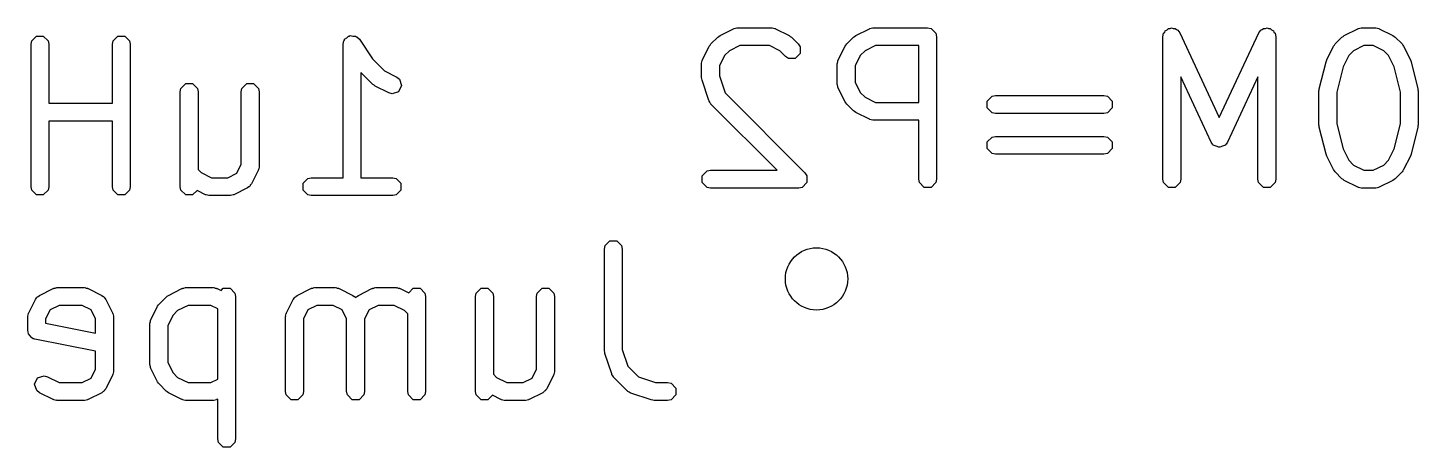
# Model space of a CAD drawing. Header units: inches. Extents: x 0.38 to 5.39, y 0.07 to 3.28.
# Drawn here: x 1.2621 to 1.5695, y 2.7477 to 2.8404 of the extents above; entities that cross this region are included whole.
import ezdxf

# ---------------------------------------------------------------- set-up
doc = ezdxf.new("R2010")
doc.units = ezdxf.units.IN
doc.header["$MEASUREMENT"] = 0
doc.layers.add('BLACK', color=250, linetype='CONTINUOUS')

msp = doc.modelspace()

# ---------------------------------------------------------------- linework, layer by layer
at = {"layer": 'BLACK', "linetype": 'CONTINUOUS'}
for p, q in [((1.41514, 2.83869), (1.41814, 2.84019)), ((1.41814, 2.84019), (1.41824, 2.84022)), ((1.41824, 2.84022), (1.41827, 2.84025)), ((1.41827, 2.84025), (1.41858, 2.84031)), ((1.41858, 2.84031), (1.41888, 2.84039)), ((1.41888, 2.84039), (1.41892, 2.84038)), ((1.41892, 2.84038), (1.41902, 2.8404)), ((1.41902, 2.8404), (1.42652, 2.8404)), ((1.42652, 2.8404), (1.42662, 2.84038)), ((1.42662, 2.84038), (1.42666, 2.84039)), ((1.42666, 2.84039), (1.42696, 2.84031)), ((1.42696, 2.84031), (1.42727, 2.84025)), ((1.42727, 2.84025), (1.42731, 2.84022)), ((1.42731, 2.84022), (1.4274, 2.84019)), ((1.4274, 2.84019), (1.4304, 2.83869)), ((1.44514, 2.83869), (1.44814, 2.84019)), ((1.44814, 2.84019), (1.44823, 2.84022)), ((1.44823, 2.84022), (1.44826, 2.84025)), ((1.44826, 2.84025), (1.44857, 2.84031)), ((1.44857, 2.84031), (1.44888, 2.84039)), ((1.44888, 2.84039), (1.44892, 2.84038)), ((1.44892, 2.84038), (1.44902, 2.8404)), ((1.44902, 2.8404), (1.46102, 2.8404)), ((1.46102, 2.8404), (1.46177, 2.84025)), ((1.46177, 2.84025), (1.46283, 2.83918)), ((1.51395, 2.83994), (1.51426, 2.84025)), ((1.51426, 2.84025), (1.51461, 2.84025)), ((1.51461, 2.84025), (1.51492, 2.8404)), ((1.51492, 2.8404), (1.51533, 2.84025)), ((1.51533, 2.84025), (1.51576, 2.84025)), ((1.51576, 2.84025), (1.51601, 2.84)), ((1.53501, 2.84), (1.53525, 2.84025)), ((1.53525, 2.84025), (1.53569, 2.84025)), ((1.53569, 2.84025), (1.53609, 2.8404)), ((1.53609, 2.8404), (1.53641, 2.84025)), ((1.53641, 2.84025), (1.53676, 2.84025)), ((1.53676, 2.84025), (1.53707, 2.83994)), ((1.55312, 2.83869), (1.55612, 2.84019)), ((1.55612, 2.84019), (1.55622, 2.84022)), ((1.55622, 2.84022), (1.55625, 2.84025)), ((1.55625, 2.84025), (1.55656, 2.84031)), ((1.55656, 2.84031), (1.55686, 2.84039)), ((1.55686, 2.84039), (1.55691, 2.84038)), ((1.55691, 2.84038), (1.557, 2.8404)), ((1.557, 2.8404), (1.56, 2.8404)), ((1.56, 2.8404), (1.5601, 2.84038)), ((1.5601, 2.84038), (1.56014, 2.84039)), ((1.56014, 2.84039), (1.56045, 2.84031)), ((1.56045, 2.84031), (1.56076, 2.84025)), ((1.56076, 2.84025), (1.56079, 2.84022)), ((1.56079, 2.84022), (1.56088, 2.84019)), ((1.56088, 2.84019), (1.56388, 2.83869)), ((1.26281, 2.83676), (1.26296, 2.83751)), ((1.26296, 2.83751), (1.26402, 2.83857)), ((1.26402, 2.83857), (1.26553, 2.83857)), ((1.26553, 2.83857), (1.26659, 2.83751)), ((1.26659, 2.83751), (1.26674, 2.83676)), ((1.2808, 2.83676), (1.28095, 2.83751)), ((1.28095, 2.83751), (1.28202, 2.83857)), ((1.28202, 2.83857), (1.28353, 2.83857)), ((1.28353, 2.83857), (1.28459, 2.83751)), ((1.28459, 2.83751), (1.28474, 2.83676)), ((1.3318, 2.83676), (1.33195, 2.83751)), ((1.33195, 2.83751), (1.33209, 2.83765)), ((1.33209, 2.83765), (1.33213, 2.83785)), ((1.33213, 2.83785), (1.33261, 2.83817)), ((1.33261, 2.83817), (1.33301, 2.83857)), ((1.33301, 2.83857), (1.33322, 2.83857)), ((1.33322, 2.83857), (1.33338, 2.83869)), ((1.33338, 2.83869), (1.33395, 2.83857)), ((1.33395, 2.83857), (1.33452, 2.83857)), ((1.33452, 2.83857), (1.33466, 2.83843)), ((1.33466, 2.83843), (1.33486, 2.83839)), ((1.33486, 2.83839), (1.3354, 2.83785)), ((1.3354, 2.83785), (1.3383, 2.83351)), ((1.41313, 2.83682), (1.41463, 2.83832)), ((1.41463, 2.83832), (1.41489, 2.8385)), ((1.41489, 2.8385), (1.41514, 2.83869)), ((1.4304, 2.83869), (1.43065, 2.8385)), ((1.43065, 2.8385), (1.43091, 2.83832)), ((1.43091, 2.83832), (1.43241, 2.83682)), ((1.44313, 2.83682), (1.44463, 2.83832)), ((1.44463, 2.83832), (1.44489, 2.8385)), ((1.44489, 2.8385), (1.44514, 2.83869)), ((1.46283, 2.83918), (1.46298, 2.83843)), ((1.46298, 2.83843), (1.46298, 2.80693)), ((1.51304, 2.83843), (1.51319, 2.83918)), ((1.51304, 2.80693), (1.51304, 2.83843)), ((1.51319, 2.83918), (1.51344, 2.83943)), ((1.51344, 2.83943), (1.51356, 2.83976)), ((1.51356, 2.83976), (1.51395, 2.83994)), ((1.51601, 2.84), (1.51634, 2.83988)), ((1.51634, 2.83988), (1.51679, 2.83926)), ((1.51679, 2.83926), (1.52551, 2.82059)), ((1.52551, 2.82059), (1.53422, 2.83926)), ((1.53422, 2.83926), (1.53468, 2.83988)), ((1.53468, 2.83988), (1.53501, 2.84)), ((1.53707, 2.83994), (1.53746, 2.83976)), ((1.53746, 2.83976), (1.53758, 2.83943)), ((1.53758, 2.83943), (1.53783, 2.83918)), ((1.53783, 2.83918), (1.53798, 2.83843)), ((1.53798, 2.83843), (1.53798, 2.80693)), ((1.55111, 2.83682), (1.55261, 2.83832)), ((1.55261, 2.83832), (1.55288, 2.8385)), ((1.55288, 2.8385), (1.55312, 2.83869)), ((1.56388, 2.83869), (1.56413, 2.8385)), ((1.56413, 2.8385), (1.5644, 2.83832)), ((1.5644, 2.83832), (1.5659, 2.83682)), ((1.26281, 2.80526), (1.26281, 2.83676)), ((1.26674, 2.83676), (1.26674, 2.82373)), ((1.2808, 2.82373), (1.2808, 2.83676)), ((1.28474, 2.83676), (1.28474, 2.80526)), ((1.3318, 2.80723), (1.3318, 2.83676)), ((1.41126, 2.83331), (1.41276, 2.83631)), ((1.41276, 2.83631), (1.41295, 2.83656)), ((1.41295, 2.83656), (1.41313, 2.83682)), ((1.41614, 2.83426), (1.41499, 2.83197)), ((1.41719, 2.83531), (1.41614, 2.83426)), ((1.41949, 2.83646), (1.41719, 2.83531)), ((1.42606, 2.83646), (1.41949, 2.83646)), ((1.42835, 2.83531), (1.42606, 2.83646)), ((1.42963, 2.83404), (1.42835, 2.83531)), ((1.43027, 2.83361), (1.42963, 2.83404)), ((1.43284, 2.83468), (1.43177, 2.83361)), ((1.43241, 2.83682), (1.43284, 2.83618)), ((1.43284, 2.83618), (1.43284, 2.83468)), ((1.44126, 2.83331), (1.44276, 2.83631)), ((1.44276, 2.83631), (1.44295, 2.83656)), ((1.44295, 2.83656), (1.44313, 2.83682)), ((1.44614, 2.83426), (1.44499, 2.83197)), ((1.44718, 2.83531), (1.44614, 2.83426)), ((1.44948, 2.83646), (1.44718, 2.83531)), ((1.45905, 2.83646), (1.44948, 2.83646)), ((1.45905, 2.8239), (1.45905, 2.83646)), ((1.54924, 2.83331), (1.55074, 2.83631)), ((1.55074, 2.83631), (1.55094, 2.83656)), ((1.55094, 2.83656), (1.55111, 2.83682)), ((1.55412, 2.83426), (1.55286, 2.83174)), ((1.55517, 2.83531), (1.55412, 2.83426)), ((1.55747, 2.83646), (1.55517, 2.83531)), ((1.55954, 2.83646), (1.55747, 2.83646)), ((1.56184, 2.83531), (1.55954, 2.83646)), ((1.56289, 2.83426), (1.56184, 2.83531)), ((1.56415, 2.83174), (1.56289, 2.83426)), ((1.5659, 2.83682), (1.56607, 2.83656)), ((1.56607, 2.83656), (1.56626, 2.83631)), ((1.56626, 2.83631), (1.56776, 2.83331)), ((1.3383, 2.83351), (1.34093, 2.83087)), ((1.34093, 2.83087), (1.34365, 2.82952)), ((1.41105, 2.83243), (1.41107, 2.83253)), ((1.41105, 2.82943), (1.41105, 2.83243)), ((1.41106, 2.83257), (1.41114, 2.83287)), ((1.41107, 2.83253), (1.41106, 2.83257)), ((1.41114, 2.83287), (1.4112, 2.83318)), ((1.4112, 2.83318), (1.41124, 2.83322)), ((1.41124, 2.83322), (1.41126, 2.83331)), ((1.41499, 2.83197), (1.41499, 2.82975)), ((1.43177, 2.83361), (1.43027, 2.83361)), ((1.44105, 2.83257), (1.44114, 2.83287)), ((1.44107, 2.83253), (1.44105, 2.83257)), ((1.44105, 2.83243), (1.44107, 2.83253)), ((1.44105, 2.82793), (1.44105, 2.83243)), ((1.44114, 2.83287), (1.4412, 2.83318)), ((1.4412, 2.83318), (1.44123, 2.83322)), ((1.44123, 2.83322), (1.44126, 2.83331)), ((1.44499, 2.83197), (1.44499, 2.8284)), ((1.5476, 2.82691), (1.5491, 2.83291)), ((1.5491, 2.83291), (1.54919, 2.8331)), ((1.54919, 2.8331), (1.54924, 2.83331)), ((1.55286, 2.83174), (1.55147, 2.82619)), ((1.56553, 2.82619), (1.56415, 2.83174)), ((1.56776, 2.83331), (1.56782, 2.8331)), ((1.56782, 2.8331), (1.56791, 2.83291)), ((1.56791, 2.83291), (1.56941, 2.82691)), ((1.29595, 2.82701), (1.29702, 2.82808)), ((1.29702, 2.82808), (1.29852, 2.82808)), ((1.29852, 2.82808), (1.29959, 2.82701)), ((1.30945, 2.82701), (1.31052, 2.82808)), ((1.31052, 2.82808), (1.31202, 2.82808)), ((1.31202, 2.82808), (1.31309, 2.82701)), ((1.33837, 2.82787), (1.33573, 2.8305)), ((1.33573, 2.8305), (1.33573, 2.80723)), ((1.33864, 2.82769), (1.33837, 2.82787)), ((1.34365, 2.82952), (1.34425, 2.82905)), ((1.34425, 2.82905), (1.34473, 2.82762)), ((1.41112, 2.82912), (1.41105, 2.82943)), ((1.41115, 2.82881), (1.41112, 2.82912)), ((1.41265, 2.82431), (1.41115, 2.82881)), ((1.41499, 2.82975), (1.41624, 2.82599)), ((1.44107, 2.82783), (1.44105, 2.82793)), ((1.44105, 2.82779), (1.44107, 2.82783)), ((1.44114, 2.82749), (1.44105, 2.82779)), ((1.44499, 2.8284), (1.44614, 2.8261)), ((1.52372, 2.8151), (1.51698, 2.82956)), ((1.51698, 2.82956), (1.51698, 2.80693)), ((1.53404, 2.82956), (1.52729, 2.8151)), ((1.53404, 2.80693), (1.53404, 2.82956)), ((1.2958, 2.82626), (1.29595, 2.82701)), ((1.2958, 2.80526), (1.2958, 2.82626)), ((1.29959, 2.82701), (1.29974, 2.82626)), ((1.29974, 2.82626), (1.29974, 2.80908)), ((1.3093, 2.82626), (1.30945, 2.82701)), ((1.3093, 2.81022), (1.3093, 2.82626)), ((1.31309, 2.82701), (1.31324, 2.82626)), ((1.31324, 2.82626), (1.31324, 2.80976)), ((1.33889, 2.8275), (1.33864, 2.82769)), ((1.34188, 2.826), (1.33889, 2.8275)), ((1.34263, 2.82579), (1.34188, 2.826)), ((1.34406, 2.82627), (1.34263, 2.82579)), ((1.34473, 2.82762), (1.34406, 2.82627)), ((1.41624, 2.82599), (1.43391, 2.80833)), ((1.4412, 2.82718), (1.44114, 2.82749)), ((1.44123, 2.82715), (1.4412, 2.82718)), ((1.44126, 2.82705), (1.44123, 2.82715)), ((1.44276, 2.82405), (1.44126, 2.82705)), ((1.44614, 2.8261), (1.44718, 2.82505)), ((1.44718, 2.82505), (1.44948, 2.8239)), ((1.4742, 2.82418), (1.47526, 2.82525)), ((1.47526, 2.82525), (1.47601, 2.8254)), ((1.47601, 2.8254), (1.50001, 2.8254)), ((1.50001, 2.8254), (1.50076, 2.82525)), ((1.50076, 2.82525), (1.50183, 2.82418)), ((1.54754, 2.82643), (1.54758, 2.82667)), ((1.54754, 2.81893), (1.54754, 2.82643)), ((1.54758, 2.82667), (1.5476, 2.82691)), ((1.55147, 2.82619), (1.55147, 2.81917)), ((1.56553, 2.81917), (1.56553, 2.82619)), ((1.56941, 2.82691), (1.56942, 2.82667)), ((1.56942, 2.82667), (1.56947, 2.82643)), ((1.56947, 2.82643), (1.56947, 2.81893)), ((1.26674, 2.82373), (1.2808, 2.82373)), ((1.4127, 2.82422), (1.41265, 2.82431)), ((1.4127, 2.82418), (1.4127, 2.82422)), ((1.41288, 2.82392), (1.4127, 2.82418)), ((1.41303, 2.82364), (1.41288, 2.82392)), ((1.41308, 2.82362), (1.41303, 2.82364)), ((1.41313, 2.82354), (1.41308, 2.82362)), ((1.42777, 2.8089), (1.41313, 2.82354)), ((1.44295, 2.8238), (1.44276, 2.82405)), ((1.44313, 2.82354), (1.44295, 2.8238)), ((1.44463, 2.82204), (1.44313, 2.82354)), ((1.44489, 2.82186), (1.44463, 2.82204)), ((1.44514, 2.82167), (1.44489, 2.82186)), ((1.44814, 2.82017), (1.44514, 2.82167)), ((1.44948, 2.8239), (1.45905, 2.8239)), ((1.4742, 2.82268), (1.4742, 2.82418)), ((1.47526, 2.82161), (1.4742, 2.82268)), ((1.50183, 2.82268), (1.50076, 2.82161)), ((1.50183, 2.82418), (1.50183, 2.82268)), ((1.2808, 2.81979), (1.26674, 2.81979)), ((1.26674, 2.81979), (1.26674, 2.80526)), ((1.2808, 2.80526), (1.2808, 2.81979)), ((1.44823, 2.82014), (1.44814, 2.82017)), ((1.44826, 2.82011), (1.44823, 2.82014)), ((1.44857, 2.82005), (1.44826, 2.82011)), ((1.44888, 2.81997), (1.44857, 2.82005)), ((1.44892, 2.81998), (1.44888, 2.81997)), ((1.44902, 2.81996), (1.44892, 2.81998)), ((1.45905, 2.81996), (1.44902, 2.81996)), ((1.45905, 2.80693), (1.45905, 2.81996)), ((1.47601, 2.82146), (1.47526, 2.82161)), ((1.50001, 2.82146), (1.47601, 2.82146)), ((1.50076, 2.82161), (1.50001, 2.82146)), ((1.54758, 2.8187), (1.54754, 2.81893)), ((1.5476, 2.81845), (1.54758, 2.8187)), ((1.55147, 2.81917), (1.55286, 2.81362)), ((1.56415, 2.81362), (1.56553, 2.81917)), ((1.56942, 2.8187), (1.56941, 2.81845)), ((1.56947, 2.81893), (1.56942, 2.8187)), ((1.4742, 2.81519), (1.47526, 2.81625)), ((1.47526, 2.81625), (1.47601, 2.8164)), ((1.47601, 2.8164), (1.50001, 2.8164)), ((1.50001, 2.8164), (1.50076, 2.81625)), ((1.50076, 2.81625), (1.50183, 2.81519)), ((1.5491, 2.81246), (1.5476, 2.81845)), ((1.56941, 2.81845), (1.56791, 2.81246)), ((1.4742, 2.81368), (1.4742, 2.81519)), ((1.47526, 2.81261), (1.4742, 2.81368)), ((1.47601, 2.81246), (1.47526, 2.81261)), ((1.50001, 2.81246), (1.47601, 2.81246)), ((1.50076, 2.81261), (1.50001, 2.81246)), ((1.50183, 2.81368), (1.50076, 2.81261)), ((1.50183, 2.81519), (1.50183, 2.81368)), ((1.52402, 2.81469), (1.52372, 2.8151)), ((1.52406, 2.8146), (1.52402, 2.81469)), ((1.52411, 2.81458), (1.52406, 2.8146)), ((1.52418, 2.81448), (1.52411, 2.81458)), ((1.52481, 2.81425), (1.52418, 2.81448)), ((1.52542, 2.81397), (1.52481, 2.81425)), ((1.52551, 2.814), (1.52542, 2.81397)), ((1.52559, 2.81397), (1.52551, 2.814)), ((1.5262, 2.81425), (1.52559, 2.81397)), ((1.52684, 2.81448), (1.5262, 2.81425)), ((1.52691, 2.81458), (1.52684, 2.81448)), ((1.52696, 2.8146), (1.52691, 2.81458)), ((1.52699, 2.81469), (1.52696, 2.8146)), ((1.52729, 2.8151), (1.52699, 2.81469)), ((1.54919, 2.81226), (1.5491, 2.81246)), ((1.55286, 2.81362), (1.55412, 2.8111)), ((1.56289, 2.8111), (1.56415, 2.81362)), ((1.56791, 2.81246), (1.56782, 2.81226)), ((1.3083, 2.80823), (1.3093, 2.81022)), ((1.31323, 2.80962), (1.31315, 2.80932)), ((1.31324, 2.80976), (1.31322, 2.80966)), ((1.31322, 2.80966), (1.31323, 2.80962)), ((1.54924, 2.81205), (1.54919, 2.81226)), ((1.55074, 2.80905), (1.54924, 2.81205)), ((1.55412, 2.8111), (1.55517, 2.81005)), ((1.55517, 2.81005), (1.55747, 2.8089)), ((1.55954, 2.8089), (1.56184, 2.81005)), ((1.56184, 2.81005), (1.56289, 2.8111)), ((1.56776, 2.81205), (1.56626, 2.80905)), ((1.56782, 2.81226), (1.56776, 2.81205)), ((1.29974, 2.80908), (1.30044, 2.80838)), ((1.30044, 2.80838), (1.30274, 2.80723)), ((1.30274, 2.80723), (1.30631, 2.80723)), ((1.30631, 2.80723), (1.3083, 2.80823)), ((1.31303, 2.80888), (1.31153, 2.80588)), ((1.31306, 2.80897), (1.31303, 2.80888)), ((1.31309, 2.80901), (1.31306, 2.80897)), ((1.31315, 2.80932), (1.31309, 2.80901)), ((1.32295, 2.80601), (1.32401, 2.80708)), ((1.32401, 2.80708), (1.32477, 2.80723)), ((1.32477, 2.80723), (1.3318, 2.80723)), ((1.33573, 2.80723), (1.34277, 2.80723)), ((1.34277, 2.80723), (1.34352, 2.80708)), ((1.34352, 2.80708), (1.34458, 2.80601)), ((1.4112, 2.80769), (1.41227, 2.80875)), ((1.4112, 2.80618), (1.4112, 2.80769)), ((1.41227, 2.80875), (1.41302, 2.8089)), ((1.41302, 2.8089), (1.42777, 2.8089)), ((1.43391, 2.80833), (1.43434, 2.80769)), ((1.43434, 2.80769), (1.43434, 2.80618)), ((1.4592, 2.80618), (1.45905, 2.80693)), ((1.46298, 2.80693), (1.46283, 2.80618)), ((1.51319, 2.80618), (1.51304, 2.80693)), ((1.51698, 2.80693), (1.51683, 2.80618)), ((1.53419, 2.80618), (1.53404, 2.80693)), ((1.53798, 2.80693), (1.53783, 2.80618)), ((1.55094, 2.8088), (1.55074, 2.80905)), ((1.55111, 2.80854), (1.55094, 2.8088)), ((1.55261, 2.80704), (1.55111, 2.80854)), ((1.55288, 2.80687), (1.55261, 2.80704)), ((1.55312, 2.80667), (1.55288, 2.80687)), ((1.55612, 2.80517), (1.55312, 2.80667)), ((1.55747, 2.8089), (1.55954, 2.8089)), ((1.56388, 2.80667), (1.56088, 2.80517)), ((1.56413, 2.80687), (1.56388, 2.80667)), ((1.5644, 2.80704), (1.56413, 2.80687)), ((1.5659, 2.80854), (1.5644, 2.80704)), ((1.56607, 2.8088), (1.5659, 2.80854)), ((1.56626, 2.80905), (1.56607, 2.8088)), ((1.26296, 2.80451), (1.26281, 2.80526)), ((1.26402, 2.80344), (1.26296, 2.80451)), ((1.26553, 2.80344), (1.26402, 2.80344)), ((1.26659, 2.80451), (1.26553, 2.80344)), ((1.26674, 2.80526), (1.26659, 2.80451)), ((1.28095, 2.80451), (1.2808, 2.80526)), ((1.28202, 2.80344), (1.28095, 2.80451)), ((1.28353, 2.80344), (1.28202, 2.80344)), ((1.28459, 2.80451), (1.28353, 2.80344)), ((1.28474, 2.80526), (1.28459, 2.80451)), ((1.29595, 2.80451), (1.2958, 2.80526)), ((1.29702, 2.80344), (1.29595, 2.80451)), ((1.29852, 2.80344), (1.29702, 2.80344)), ((1.29952, 2.80444), (1.29852, 2.80344)), ((1.30139, 2.8035), (1.29952, 2.80444)), ((1.30149, 2.80347), (1.30139, 2.8035)), ((1.30152, 2.80344), (1.30149, 2.80347)), ((1.30183, 2.80338), (1.30152, 2.80344)), ((1.30213, 2.8033), (1.30183, 2.80338)), ((1.30217, 2.80331), (1.30213, 2.8033)), ((1.30227, 2.80329), (1.30217, 2.80331)), ((1.30677, 2.80329), (1.30227, 2.80329)), ((1.30687, 2.80331), (1.30677, 2.80329)), ((1.30691, 2.8033), (1.30687, 2.80331)), ((1.30721, 2.80338), (1.30691, 2.8033)), ((1.30752, 2.80344), (1.30721, 2.80338)), ((1.30756, 2.80347), (1.30752, 2.80344)), ((1.30765, 2.8035), (1.30756, 2.80347)), ((1.31065, 2.805), (1.30765, 2.8035)), ((1.31096, 2.80524), (1.31065, 2.805)), ((1.31106, 2.80527), (1.31096, 2.80524)), ((1.31115, 2.80538), (1.31106, 2.80527)), ((1.31126, 2.80547), (1.31115, 2.80538)), ((1.31129, 2.80557), (1.31126, 2.80547)), ((1.31153, 2.80588), (1.31129, 2.80557)), ((1.32295, 2.80451), (1.32295, 2.80601)), ((1.32401, 2.80344), (1.32295, 2.80451)), ((1.32477, 2.80329), (1.32401, 2.80344)), ((1.34277, 2.80329), (1.32477, 2.80329)), ((1.34352, 2.80344), (1.34277, 2.80329)), ((1.34458, 2.80451), (1.34352, 2.80344)), ((1.34458, 2.80601), (1.34458, 2.80451)), ((1.41227, 2.80511), (1.4112, 2.80618)), ((1.41302, 2.80496), (1.41227, 2.80511)), ((1.43252, 2.80496), (1.41302, 2.80496)), ((1.43327, 2.80511), (1.43252, 2.80496)), ((1.43434, 2.80618), (1.43327, 2.80511)), ((1.46026, 2.80511), (1.4592, 2.80618)), ((1.46177, 2.80511), (1.46026, 2.80511)), ((1.46283, 2.80618), (1.46177, 2.80511)), ((1.51426, 2.80511), (1.51319, 2.80618)), ((1.51576, 2.80511), (1.51426, 2.80511)), ((1.51683, 2.80618), (1.51576, 2.80511)), ((1.53525, 2.80511), (1.53419, 2.80618)), ((1.53676, 2.80511), (1.53525, 2.80511)), ((1.53783, 2.80618), (1.53676, 2.80511)), ((1.55622, 2.80515), (1.55612, 2.80517)), ((1.55625, 2.80511), (1.55622, 2.80515)), ((1.55656, 2.80505), (1.55625, 2.80511)), ((1.55686, 2.80497), (1.55656, 2.80505)), ((1.55691, 2.80498), (1.55686, 2.80497)), ((1.557, 2.80496), (1.55691, 2.80498)), ((1.56, 2.80496), (1.557, 2.80496)), ((1.5601, 2.80498), (1.56, 2.80496)), ((1.56014, 2.80497), (1.5601, 2.80498)), ((1.56045, 2.80505), (1.56014, 2.80497)), ((1.56076, 2.80511), (1.56045, 2.80505)), ((1.56079, 2.80515), (1.56076, 2.80511)), ((1.56088, 2.80517), (1.56079, 2.80515)), ((1.38959, 2.79148), (1.38974, 2.79223)), ((1.38959, 2.76898), (1.38959, 2.79148)), ((1.38974, 2.79223), (1.3908, 2.7933)), ((1.3908, 2.7933), (1.39231, 2.7933)), ((1.39231, 2.7933), (1.39337, 2.79223)), ((1.39337, 2.79223), (1.39352, 2.79148)), ((1.39352, 2.79148), (1.39352, 2.7693)), ((1.26469, 2.78124), (1.26769, 2.78274)), ((1.26769, 2.78274), (1.26779, 2.78277)), ((1.26779, 2.78277), (1.26782, 2.7828)), ((1.26782, 2.7828), (1.26813, 2.78286)), ((1.26813, 2.78286), (1.26843, 2.78295)), ((1.26843, 2.78295), (1.26847, 2.78293)), ((1.26847, 2.78293), (1.26857, 2.78295)), ((1.26857, 2.78295), (1.27457, 2.78295)), ((1.27457, 2.78295), (1.27467, 2.78293)), ((1.27467, 2.78293), (1.27471, 2.78295)), ((1.27471, 2.78295), (1.27501, 2.78286)), ((1.27501, 2.78286), (1.27532, 2.7828)), ((1.27532, 2.7828), (1.27536, 2.78277)), ((1.27536, 2.78277), (1.27545, 2.78274)), ((1.27545, 2.78274), (1.27845, 2.78124)), ((1.29319, 2.78124), (1.29619, 2.78274)), ((1.29619, 2.78274), (1.29628, 2.78277)), ((1.29628, 2.78277), (1.29631, 2.7828)), ((1.29631, 2.7828), (1.29662, 2.78286)), ((1.29662, 2.78286), (1.29693, 2.78295)), ((1.29693, 2.78295), (1.29697, 2.78293)), ((1.29697, 2.78293), (1.29707, 2.78295)), ((1.29707, 2.78295), (1.30307, 2.78295)), ((1.30307, 2.78295), (1.30316, 2.78293)), ((1.30316, 2.78293), (1.30321, 2.78295)), ((1.30321, 2.78295), (1.30351, 2.78286)), ((1.30351, 2.78286), (1.30382, 2.7828)), ((1.30382, 2.7828), (1.30385, 2.78277)), ((1.30385, 2.78277), (1.30395, 2.78274)), ((1.30395, 2.78274), (1.30482, 2.78231)), ((1.30482, 2.78231), (1.30531, 2.7828)), ((1.30531, 2.7828), (1.30682, 2.7828)), ((1.30682, 2.7828), (1.30789, 2.78174)), ((1.30789, 2.78174), (1.30804, 2.78098)), ((1.32168, 2.78124), (1.32468, 2.78274)), ((1.32468, 2.78274), (1.32478, 2.78277)), ((1.32478, 2.78277), (1.32481, 2.7828)), ((1.32481, 2.7828), (1.32512, 2.78286)), ((1.32512, 2.78286), (1.32542, 2.78295)), ((1.32542, 2.78295), (1.32547, 2.78293)), ((1.32547, 2.78293), (1.32556, 2.78295)), ((1.32556, 2.78295), (1.33006, 2.78295)), ((1.33006, 2.78295), (1.33016, 2.78293)), ((1.33016, 2.78293), (1.3302, 2.78295)), ((1.3302, 2.78295), (1.33051, 2.78286)), ((1.33051, 2.78286), (1.33082, 2.7828)), ((1.33082, 2.7828), (1.33085, 2.78277)), ((1.33085, 2.78277), (1.33094, 2.78274)), ((1.33094, 2.78274), (1.33394, 2.78124)), ((1.33518, 2.78124), (1.33818, 2.78274)), ((1.33818, 2.78274), (1.33828, 2.78277)), ((1.33828, 2.78277), (1.33831, 2.7828)), ((1.33831, 2.7828), (1.33862, 2.78286)), ((1.33862, 2.78286), (1.33892, 2.78295)), ((1.33892, 2.78295), (1.33897, 2.78293)), ((1.33897, 2.78293), (1.33906, 2.78295)), ((1.33906, 2.78295), (1.34356, 2.78295)), ((1.34356, 2.78295), (1.34366, 2.78293)), ((1.34366, 2.78293), (1.3437, 2.78295)), ((1.3437, 2.78295), (1.34401, 2.78286)), ((1.34401, 2.78286), (1.34432, 2.7828)), ((1.34432, 2.7828), (1.34435, 2.78277)), ((1.34435, 2.78277), (1.34444, 2.78274)), ((1.34444, 2.78274), (1.34631, 2.78181)), ((1.34631, 2.78181), (1.34731, 2.7828)), ((1.34731, 2.7828), (1.34881, 2.7828)), ((1.34881, 2.7828), (1.34988, 2.78174)), ((1.34988, 2.78174), (1.35003, 2.78098)), ((1.36109, 2.78098), (1.36124, 2.78174)), ((1.36124, 2.78174), (1.36231, 2.7828)), ((1.36231, 2.7828), (1.36381, 2.7828)), ((1.36381, 2.7828), (1.36488, 2.78174)), ((1.36488, 2.78174), (1.36503, 2.78098)), ((1.37459, 2.78098), (1.37474, 2.78174)), ((1.37474, 2.78174), (1.3758, 2.7828)), ((1.3758, 2.7828), (1.37731, 2.7828)), ((1.37731, 2.7828), (1.37838, 2.78174)), ((1.37838, 2.78174), (1.37853, 2.78098)), ((1.26231, 2.77736), (1.26381, 2.78036)), ((1.26381, 2.78036), (1.26405, 2.78067)), ((1.26405, 2.78067), (1.26408, 2.78077)), ((1.26408, 2.78077), (1.2642, 2.78086)), ((1.2642, 2.78086), (1.26428, 2.78097)), ((1.26428, 2.78097), (1.26438, 2.781)), ((1.26438, 2.781), (1.26469, 2.78124)), ((1.26904, 2.77901), (1.26704, 2.77801)), ((1.27411, 2.77901), (1.26904, 2.77901)), ((1.2761, 2.77801), (1.27411, 2.77901)), ((1.27845, 2.78124), (1.27876, 2.781)), ((1.27876, 2.781), (1.27886, 2.78097)), ((1.27886, 2.78097), (1.27895, 2.78086)), ((1.27895, 2.78086), (1.27906, 2.78077)), ((1.27906, 2.78077), (1.27909, 2.78067)), ((1.27909, 2.78067), (1.27933, 2.78036)), ((1.27933, 2.78036), (1.28083, 2.77736)), ((1.28931, 2.77586), (1.29081, 2.77886)), ((1.29081, 2.77886), (1.291, 2.77911)), ((1.291, 2.77911), (1.29118, 2.77937)), ((1.29118, 2.77937), (1.29268, 2.78087)), ((1.29268, 2.78087), (1.29294, 2.78105)), ((1.29294, 2.78105), (1.29319, 2.78124)), ((1.29753, 2.77901), (1.29523, 2.77786)), ((1.3026, 2.77901), (1.29753, 2.77901)), ((1.3041, 2.77827), (1.3026, 2.77901)), ((1.30804, 2.78098), (1.30804, 2.74949)), ((1.3193, 2.77736), (1.3208, 2.78036)), ((1.3208, 2.78036), (1.32104, 2.78067)), ((1.32104, 2.78067), (1.32108, 2.78077)), ((1.32108, 2.78077), (1.32119, 2.78086)), ((1.32119, 2.78086), (1.32127, 2.78097)), ((1.32127, 2.78097), (1.32137, 2.781)), ((1.32137, 2.781), (1.32168, 2.78124)), ((1.32603, 2.77901), (1.32403, 2.77801)), ((1.3296, 2.77901), (1.32603, 2.77901)), ((1.3316, 2.77801), (1.3296, 2.77901)), ((1.33394, 2.78124), (1.33425, 2.781)), ((1.33425, 2.781), (1.33435, 2.78097)), ((1.33435, 2.78097), (1.33444, 2.78086)), ((1.33444, 2.78086), (1.33455, 2.78077)), ((1.33455, 2.78077), (1.33456, 2.78073)), ((1.33456, 2.78073), (1.33458, 2.78077)), ((1.33458, 2.78077), (1.33469, 2.78086)), ((1.33469, 2.78086), (1.33477, 2.78097)), ((1.33477, 2.78097), (1.33487, 2.781)), ((1.33487, 2.781), (1.33518, 2.78124)), ((1.33953, 2.77901), (1.33753, 2.77801)), ((1.3431, 2.77901), (1.33953, 2.77901)), ((1.3454, 2.77786), (1.3431, 2.77901)), ((1.35003, 2.78098), (1.35003, 2.75998)), ((1.36109, 2.75998), (1.36109, 2.78098)), ((1.36503, 2.78098), (1.36503, 2.7638)), ((1.37459, 2.76495), (1.37459, 2.78098)), ((1.37853, 2.78098), (1.37853, 2.76448)), ((1.2621, 2.77648), (1.26212, 2.77658)), ((1.2621, 2.77348), (1.2621, 2.77648)), ((1.26211, 2.77662), (1.26219, 2.77693)), ((1.26212, 2.77658), (1.26211, 2.77662)), ((1.26219, 2.77693), (1.26225, 2.77724)), ((1.26225, 2.77724), (1.26229, 2.77727)), ((1.26229, 2.77727), (1.26231, 2.77736)), ((1.26704, 2.77801), (1.26604, 2.77602)), ((1.26604, 2.77602), (1.26604, 2.7751)), ((1.2771, 2.77602), (1.2761, 2.77801)), ((1.2771, 2.77288), (1.2771, 2.77602)), ((1.28083, 2.77736), (1.28086, 2.77727)), ((1.28086, 2.77727), (1.28089, 2.77724)), ((1.28089, 2.77724), (1.28095, 2.77693)), ((1.28095, 2.77693), (1.28103, 2.77662)), ((1.28103, 2.77662), (1.28102, 2.77658)), ((1.28102, 2.77658), (1.28104, 2.77648)), ((1.28104, 2.77648), (1.28104, 2.76448)), ((1.28919, 2.77543), (1.28925, 2.77574)), ((1.28925, 2.77574), (1.28928, 2.77577)), ((1.28928, 2.77577), (1.28931, 2.77586)), ((1.29419, 2.77682), (1.29304, 2.77452)), ((1.29523, 2.77786), (1.29419, 2.77682)), ((1.3041, 2.7627), (1.3041, 2.77827)), ((1.3191, 2.77662), (1.31918, 2.77693)), ((1.31912, 2.77658), (1.3191, 2.77662)), ((1.3191, 2.77648), (1.31912, 2.77658)), ((1.3191, 2.75998), (1.3191, 2.77648)), ((1.31918, 2.77693), (1.31925, 2.77724)), ((1.31925, 2.77724), (1.31928, 2.77727)), ((1.31928, 2.77727), (1.3193, 2.77736)), ((1.32403, 2.77801), (1.32303, 2.77602)), ((1.32303, 2.77602), (1.32303, 2.75998)), ((1.33259, 2.77602), (1.3316, 2.77801)), ((1.33259, 2.75998), (1.33259, 2.77602)), ((1.33753, 2.77801), (1.33653, 2.77602)), ((1.33653, 2.77602), (1.33653, 2.75998)), ((1.34609, 2.77717), (1.3454, 2.77786)), ((1.34609, 2.75998), (1.34609, 2.77717)), ((1.26216, 2.7732), (1.2621, 2.77348)), ((1.26214, 2.7731), (1.26216, 2.7732)), ((1.2622, 2.77302), (1.26214, 2.7731)), ((1.26225, 2.77273), (1.2622, 2.77302)), ((1.26266, 2.77232), (1.26225, 2.77273)), ((1.26604, 2.7751), (1.2771, 2.77288)), ((1.2891, 2.77498), (1.28912, 2.77508)), ((1.2891, 2.76598), (1.2891, 2.77498)), ((1.28911, 2.77512), (1.28919, 2.77543)), ((1.28912, 2.77508), (1.28911, 2.77512)), ((1.29304, 2.77452), (1.29304, 2.76645)), ((1.26298, 2.77185), (1.26266, 2.77232)), ((1.26325, 2.77173), (1.26298, 2.77185)), ((1.26332, 2.77166), (1.26325, 2.77173)), ((1.26342, 2.77166), (1.26332, 2.77166)), ((1.26369, 2.77155), (1.26342, 2.77166)), ((1.2771, 2.76887), (1.26369, 2.77155)), ((1.2771, 2.76495), (1.2771, 2.76887)), ((1.29304, 2.76645), (1.29419, 2.76415)), ((1.38965, 2.76867), (1.38959, 2.76898)), ((1.38969, 2.76836), (1.38965, 2.76867)), ((1.39119, 2.76386), (1.38969, 2.76836)), ((1.39352, 2.7693), (1.39478, 2.76555)), ((1.26428, 2.76297), (1.26571, 2.76345)), ((1.26571, 2.76345), (1.26645, 2.76324)), ((1.26645, 2.76324), (1.26904, 2.76195)), ((1.2761, 2.76295), (1.2771, 2.76495)), ((1.28083, 2.7636), (1.27933, 2.7606)), ((1.28086, 2.7637), (1.28083, 2.7636)), ((1.28089, 2.76373), (1.28086, 2.7637)), ((1.28095, 2.76404), (1.28089, 2.76373)), ((1.28103, 2.76434), (1.28095, 2.76404)), ((1.28104, 2.76448), (1.28102, 2.76439)), ((1.28102, 2.76439), (1.28103, 2.76434)), ((1.28912, 2.76589), (1.2891, 2.76598)), ((1.28911, 2.76584), (1.28912, 2.76589)), ((1.28919, 2.76554), (1.28911, 2.76584)), ((1.28925, 2.76523), (1.28919, 2.76554)), ((1.28928, 2.7652), (1.28925, 2.76523)), ((1.28931, 2.7651), (1.28928, 2.7652)), ((1.29081, 2.7621), (1.28931, 2.7651)), ((1.29419, 2.76415), (1.29523, 2.7631)), ((1.36503, 2.7638), (1.36573, 2.7631)), ((1.37359, 2.76295), (1.37459, 2.76495)), ((1.37832, 2.7636), (1.37682, 2.7606)), ((1.37834, 2.7637), (1.37832, 2.7636)), ((1.37838, 2.76373), (1.37834, 2.7637)), ((1.37844, 2.76404), (1.37838, 2.76373)), ((1.37852, 2.76434), (1.37844, 2.76404)), ((1.37853, 2.76448), (1.37851, 2.76439)), ((1.37851, 2.76439), (1.37852, 2.76434)), ((1.39124, 2.76378), (1.39119, 2.76386)), ((1.39124, 2.76373), (1.39124, 2.76378)), ((1.39141, 2.76347), (1.39124, 2.76373)), ((1.39157, 2.76319), (1.39141, 2.76347)), ((1.39478, 2.76555), (1.39712, 2.7632)), ((1.26361, 2.76162), (1.26428, 2.76297)), ((1.26408, 2.76019), (1.26361, 2.76162)), ((1.26469, 2.75972), (1.26408, 2.76019)), ((1.26904, 2.76195), (1.27411, 2.76195)), ((1.27411, 2.76195), (1.2761, 2.76295)), ((1.27906, 2.76019), (1.27895, 2.76011)), ((1.27909, 2.76029), (1.27906, 2.76019)), ((1.27933, 2.7606), (1.27909, 2.76029)), ((1.291, 2.76185), (1.29081, 2.7621)), ((1.29118, 2.76159), (1.291, 2.76185)), ((1.29268, 2.76009), (1.29118, 2.76159)), ((1.29523, 2.7631), (1.29753, 2.76195)), ((1.29753, 2.76195), (1.3026, 2.76195)), ((1.3026, 2.76195), (1.3041, 2.7627)), ((1.36573, 2.7631), (1.36802, 2.76195)), ((1.36802, 2.76195), (1.37159, 2.76195)), ((1.37159, 2.76195), (1.37359, 2.76295)), ((1.37655, 2.76019), (1.37643, 2.76011)), ((1.37658, 2.76029), (1.37655, 2.76019)), ((1.37682, 2.7606), (1.37658, 2.76029)), ((1.39161, 2.76317), (1.39157, 2.76319)), ((1.39166, 2.76309), (1.39161, 2.76317)), ((1.39466, 2.76009), (1.39166, 2.76309)), ((1.39712, 2.7632), (1.40087, 2.76195)), ((1.40087, 2.76195), (1.40355, 2.76195)), ((1.40355, 2.76195), (1.40431, 2.7618)), ((1.40431, 2.7618), (1.40537, 2.76074)), ((1.40537, 2.76074), (1.40537, 2.75923)), ((1.26769, 2.75822), (1.26469, 2.75972)), ((1.26779, 2.7582), (1.26769, 2.75822)), ((1.26782, 2.75817), (1.26779, 2.7582)), ((1.26813, 2.7581), (1.26782, 2.75817)), ((1.26843, 2.75802), (1.26813, 2.7581)), ((1.26847, 2.75804), (1.26843, 2.75802)), ((1.26857, 2.75802), (1.26847, 2.75804)), ((1.27457, 2.75802), (1.26857, 2.75802)), ((1.27467, 2.75804), (1.27457, 2.75802)), ((1.27471, 2.75802), (1.27467, 2.75804)), ((1.27501, 2.7581), (1.27471, 2.75802)), ((1.27532, 2.75817), (1.27501, 2.7581)), ((1.27536, 2.7582), (1.27532, 2.75817)), ((1.27545, 2.75822), (1.27536, 2.7582)), ((1.27845, 2.75972), (1.27545, 2.75822)), ((1.27876, 2.75996), (1.27845, 2.75972)), ((1.27886, 2.76), (1.27876, 2.75996)), ((1.27895, 2.76011), (1.27886, 2.76)), ((1.29294, 2.75992), (1.29268, 2.76009)), ((1.29319, 2.75972), (1.29294, 2.75992)), ((1.29619, 2.75822), (1.29319, 2.75972)), ((1.29628, 2.7582), (1.29619, 2.75822)), ((1.29631, 2.75817), (1.29628, 2.7582)), ((1.29662, 2.7581), (1.29631, 2.75817)), ((1.29693, 2.75802), (1.29662, 2.7581)), ((1.29697, 2.75804), (1.29693, 2.75802)), ((1.29707, 2.75802), (1.29697, 2.75804)), ((1.30307, 2.75802), (1.29707, 2.75802)), ((1.30316, 2.75804), (1.30307, 2.75802)), ((1.30321, 2.75802), (1.30316, 2.75804)), ((1.30351, 2.7581), (1.30321, 2.75802)), ((1.30382, 2.75817), (1.30351, 2.7581)), ((1.30385, 2.7582), (1.30382, 2.75817)), ((1.30395, 2.75822), (1.30385, 2.7582)), ((1.3041, 2.7583), (1.30395, 2.75822)), ((1.3041, 2.74949), (1.3041, 2.7583)), ((1.31925, 2.75923), (1.3191, 2.75998)), ((1.32031, 2.75817), (1.31925, 2.75923)), ((1.32182, 2.75817), (1.32031, 2.75817)), ((1.32288, 2.75923), (1.32182, 2.75817)), ((1.32303, 2.75998), (1.32288, 2.75923)), ((1.33274, 2.75923), (1.33259, 2.75998)), ((1.33381, 2.75817), (1.33274, 2.75923)), ((1.33532, 2.75817), (1.33381, 2.75817)), ((1.33638, 2.75923), (1.33532, 2.75817)), ((1.33653, 2.75998), (1.33638, 2.75923)), ((1.34624, 2.75923), (1.34609, 2.75998)), ((1.34731, 2.75817), (1.34624, 2.75923)), ((1.34881, 2.75817), (1.34731, 2.75817)), ((1.34988, 2.75923), (1.34881, 2.75817)), ((1.35003, 2.75998), (1.34988, 2.75923)), ((1.36124, 2.75923), (1.36109, 2.75998)), ((1.36231, 2.75817), (1.36124, 2.75923)), ((1.36381, 2.75817), (1.36231, 2.75817)), ((1.36481, 2.75916), (1.36381, 2.75817)), ((1.36668, 2.75822), (1.36481, 2.75916)), ((1.36677, 2.7582), (1.36668, 2.75822)), ((1.36681, 2.75817), (1.36677, 2.7582)), ((1.36712, 2.7581), (1.36681, 2.75817)), ((1.36742, 2.75802), (1.36712, 2.7581)), ((1.36746, 2.75804), (1.36742, 2.75802)), ((1.36756, 2.75802), (1.36746, 2.75804)), ((1.37206, 2.75802), (1.36756, 2.75802)), ((1.37216, 2.75804), (1.37206, 2.75802)), ((1.3722, 2.75802), (1.37216, 2.75804)), ((1.3725, 2.7581), (1.3722, 2.75802)), ((1.37281, 2.75817), (1.3725, 2.7581)), ((1.37284, 2.7582), (1.37281, 2.75817)), ((1.37294, 2.75822), (1.37284, 2.7582)), ((1.37594, 2.75972), (1.37294, 2.75822)), ((1.37625, 2.75996), (1.37594, 2.75972)), ((1.37635, 2.76), (1.37625, 2.75996)), ((1.37643, 2.76011), (1.37635, 2.76)), ((1.39475, 2.76004), (1.39466, 2.76009)), ((1.39477, 2.76), (1.39475, 2.76004)), ((1.39504, 2.75984), (1.39477, 2.76)), ((1.3953, 2.75967), (1.39504, 2.75984)), ((1.39535, 2.75967), (1.3953, 2.75967)), ((1.39543, 2.75962), (1.39535, 2.75967)), ((1.39993, 2.75812), (1.39543, 2.75962)), ((1.40025, 2.75808), (1.39993, 2.75812)), ((1.40055, 2.75802), (1.40025, 2.75808)), ((1.40355, 2.75802), (1.40055, 2.75802)), ((1.40431, 2.75817), (1.40355, 2.75802)), ((1.40537, 2.75923), (1.40431, 2.75817)), ((1.30425, 2.74873), (1.3041, 2.74949)), ((1.30531, 2.74767), (1.30425, 2.74873)), ((1.30789, 2.74873), (1.30682, 2.74767)), ((1.30804, 2.74949), (1.30789, 2.74873)), ((1.30682, 2.74767), (1.30531, 2.74767))]:
    msp.add_line(p, q, dxfattribs=at)
at = {"layer": 'BLACK'}
msp.add_circle((1.43646, 2.78488), 0.00689, dxfattribs=at)
msp.add_circle((1.43646, 2.78488), 0.00689, dxfattribs=at)

doc.saveas('drawing.dxf')
